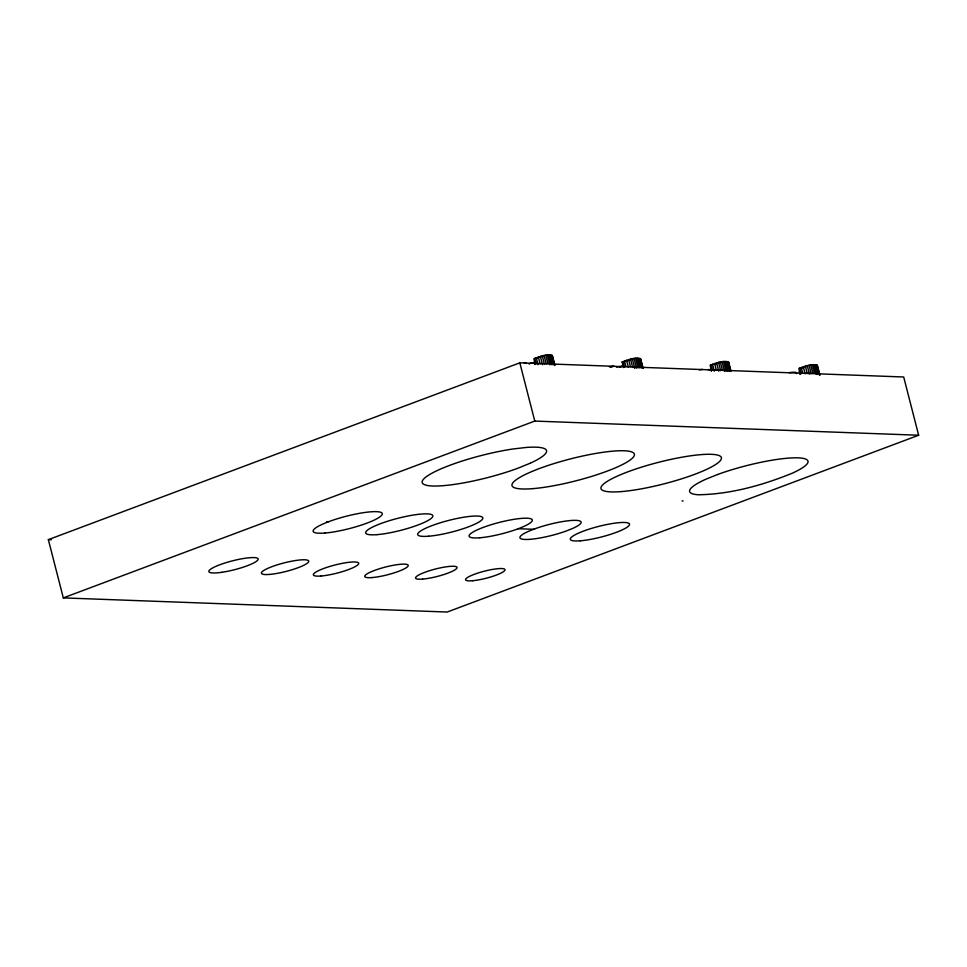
<?xml version="1.0" encoding="UTF-8"?>
<svg xmlns="http://www.w3.org/2000/svg" width="967" height="967" viewBox="0 0 967 967"><rect width="100%" height="100%" fill="white"/><g stroke="black" fill="none" stroke-linecap="round" stroke-linejoin="round"><path stroke-width="1.45" d="M535.283 364.293L533.857 358.745C538.401 357.113 549.292 352.713 551.891 356.134L554.018 364.45M623.534 367.545L622.119 361.996C626.664 360.365 637.543 355.965 640.142 359.386M728.526 362.299C723.449 359.857 715.58 363.278 710.116 365.236L711.543 370.784M800.253 374.048L798.827 368.5C803.384 366.88 814.262 362.48 816.861 365.889L819.001 374.217M796.349 373.685C798.416 371.219 790.595 372.513 789.06 372.658M529.094 364.051L531.765 362.71L534.038 362.794M536.878 358.358L538.208 357.826M801.861 368.125L803.178 367.581M48.35 539.646L519.823 362.843L903.698 376.985L918.65 435.235L447.177 612.038L63.302 597.896L48.35 539.646L51.36 539.755M619.678 367.206L622.228 366.251L616.45 367.122M63.302 597.896L534.775 421.08L918.65 435.235M699.238 369.865L702.441 369.394M626.471 361.078L627.378 360.751M715.375 363.991L716.257 363.713M609.379 366.783L613.84 366.227L610.455 367.146M539.997 357.222L540.855 356.98M804.967 366.977L805.825 366.747M524.96 363.072L525.939 362.818L524.029 362.613M629.106 360.232L630.75 359.881M718.759 363.121L719.533 363M622.119 361.996L624.162 362.069M707.953 369.599L709.778 369.672M682.037 500.918L683.137 500.966M326.798 521.66L328.526 521.721M518.276 528.719L533.627 529.287M817.345 365.248L819.835 374.954M817.055 364.994L819.738 375.269M816.353 364.825L818.856 374.531M815.241 364.74L817.744 374.447M813.839 364.728L816.329 374.434M812.365 364.813L814.504 373.129M810.781 364.994L812.921 373.31M809.053 365.284L811.18 373.6M807.252 365.671L809.391 373.987M805.342 366.167L807.119 373.105M803.323 366.795L805.1 373.721M801.244 367.52L802.67 373.069M799.782 368.101L801.196 373.649M799.274 371.509L799.987 374.277M728.622 361.972L730.762 370.301M728.332 361.731L730.834 371.437M727.643 361.561L730.133 371.268M726.531 361.465L729.021 371.171M725.129 361.465L727.619 371.171M723.654 361.537L726.144 371.255M722.071 361.718L724.561 371.425M720.33 362.009L722.47 370.337M718.541 362.395L720.681 370.724M716.62 362.903L718.759 371.219M714.613 363.519L716.39 370.458M712.534 364.257L714.311 371.195M711.059 364.837L712.486 370.385M710.564 368.234L711.277 371.014M640.625 358.733L643.115 368.439M640.335 358.491L642.825 368.197M640.505 360.764L641.931 366.312M639.646 358.31L642.136 368.016M638.534 358.225L641.024 367.931M637.12 358.213L639.61 367.919M635.645 358.298L638.147 368.004M634.074 358.479L636.564 368.185M632.333 358.769L634.823 368.475M630.532 359.156L632.672 367.472M628.623 359.664L630.399 366.59M626.604 360.28L628.381 367.218M624.525 361.017L625.951 366.566M623.062 361.598L624.489 367.146M552.362 355.481L554.853 365.188M552.072 355.24L554.756 365.514M551.383 355.058L553.873 364.764M550.271 354.974L552.761 364.68M548.857 354.962L551.359 364.668M547.395 355.046L549.885 364.752M545.811 355.227L547.938 363.544M544.07 355.518L546.21 363.834M542.282 355.904L544.409 364.221M540.36 356.412L542.499 364.728M538.341 357.028L540.13 363.967M536.274 357.766L538.051 364.692M534.799 358.346L536.226 363.882M534.304 361.743L535.017 364.511M519.823 362.843L534.775 421.08M530.424 463.12L518.034 468.185A64.173 11.471 -14.4 0 1 422.204 482.569A64.173 11.471 -14.4 0 1 512.824 449.002L526.181 447.455A64.173 11.471 -14.4 0 1 530.424 463.12M717.574 474.507L705.608 479.342A61.114 10.927 -14.4 0 0 698.464 494.766C730.653 494.21 762.334 485.313 792.021 473.322A61.114 10.927 -14.4 0 0 794.656 457.826A61.114 10.927 -14.4 0 0 717.574 474.507M534.715 528.852L528.478 531.342A31.573 5.645 -14.4 0 0 526.628 539.477A31.573 5.645 -14.4 0 0 566.372 530.968L572.609 528.466A31.573 5.645 -14.4 0 0 574.458 520.343A31.573 5.645 -14.4 0 0 534.715 528.852M532.805 488.637A63.157 11.29 -14.4 0 0 633.252 457.246A63.157 11.29 -14.4 0 0 553.535 463.713A63.157 11.29 -14.4 0 0 532.805 488.637M580.357 540.807A30.557 5.464 -14.4 0 0 628.961 525.625A30.557 5.464 -14.4 0 0 590.39 528.744A30.557 5.464 -14.4 0 0 580.357 540.807M479.874 537.761A32.6 5.826 -14.4 0 0 531.717 521.564A32.6 5.826 -14.4 0 0 490.571 524.9A32.6 5.826 -14.4 0 0 479.874 537.761M428.78 536.202A33.615 6.007 -14.4 0 0 482.231 519.497A33.615 6.007 -14.4 0 0 439.804 522.942A33.615 6.007 -14.4 0 0 428.78 536.202M377.118 534.63A34.631 6.189 -14.4 0 0 432.201 517.418A34.631 6.189 -14.4 0 0 388.492 520.959A34.631 6.189 -14.4 0 0 377.118 534.63M621.467 491.574A62.13 11.108 -14.4 0 0 720.282 460.691A62.13 11.108 -14.4 0 0 641.858 467.049A62.13 11.108 -14.4 0 0 621.467 491.574M324.924 533.035A35.646 6.37 -14.4 0 0 381.627 515.314A35.646 6.37 -14.4 0 0 336.625 518.965A35.646 6.37 -14.4 0 0 324.924 533.035M422.627 579.1A21.395 3.82 -14.4 0 0 456.654 568.475A21.395 3.82 -14.4 0 0 429.65 570.663A21.395 3.82 -14.4 0 0 422.627 579.1M372.162 577.565A22.41 4.001 -14.4 0 0 407.796 566.432A22.41 4.001 -14.4 0 0 379.511 568.729A22.41 4.001 -14.4 0 0 372.162 577.565M321.056 576.018A23.426 4.194 -14.4 0 0 358.322 564.365A23.426 4.194 -14.4 0 0 328.744 566.771A23.426 4.194 -14.4 0 0 321.056 576.018M269.406 574.434A24.441 4.376 -14.4 0 0 308.292 562.286A24.441 4.376 -14.4 0 0 277.432 564.788A24.441 4.376 -14.4 0 0 269.406 574.434M221.902 572.295A25.468 4.557 -14.4 0 0 258.165 558.986A25.468 4.557 -14.4 0 0 220.416 564.535A25.468 4.557 -14.4 0 0 221.902 572.295M472.549 580.732A20.367 3.638 -14.4 0 0 504.726 570.542A20.367 3.638 -14.4 0 0 478.58 572.839A20.367 3.638 -14.4 0 0 472.549 580.732"/></g></svg>
